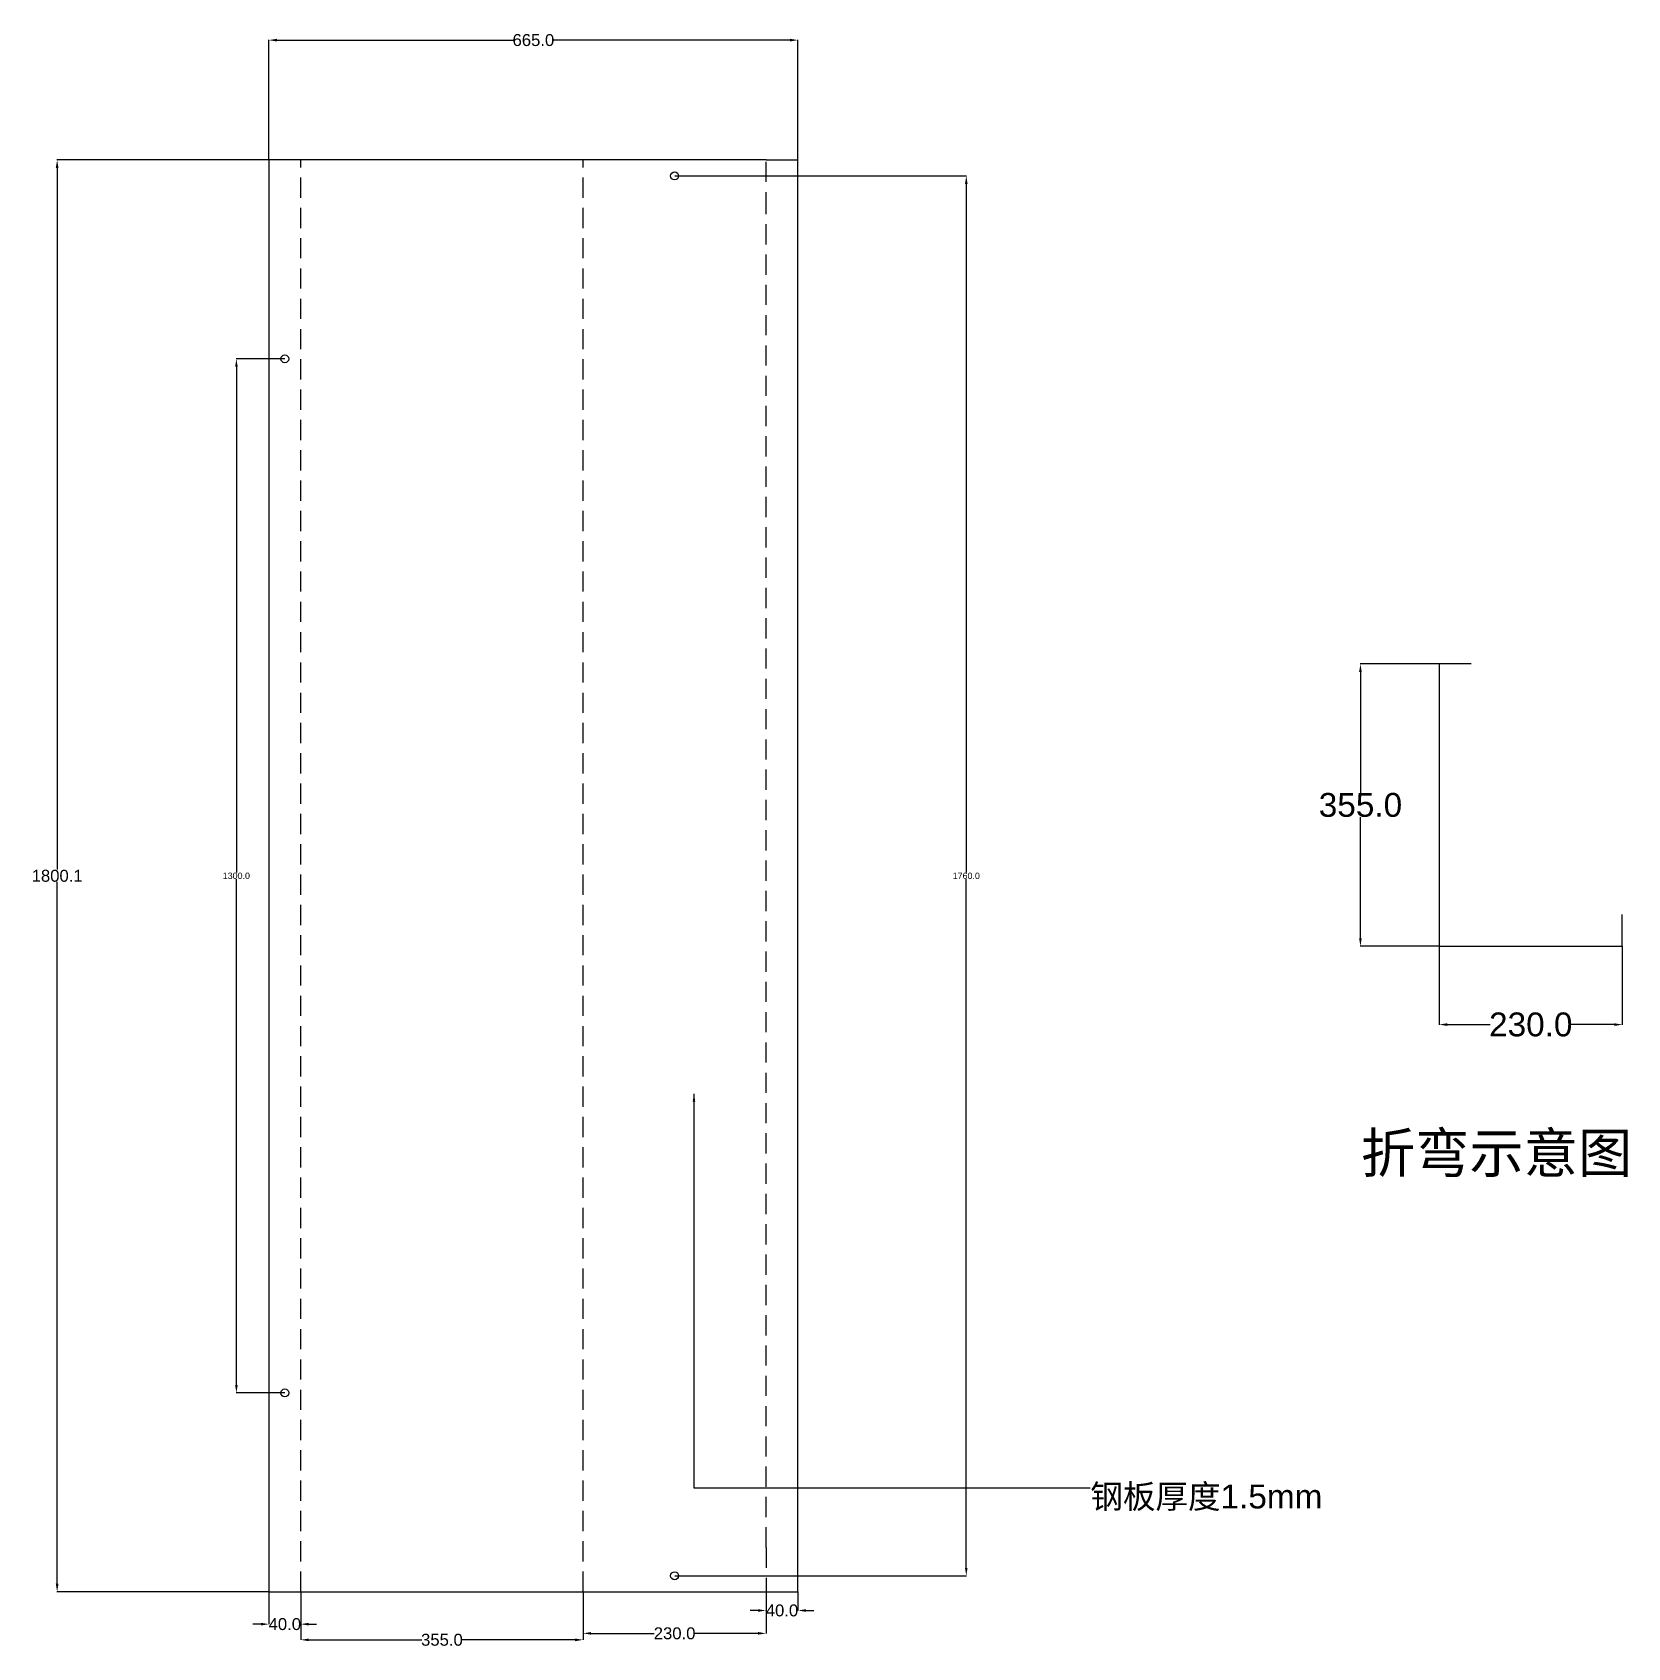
# Model space of a CAD drawing. Header units: millimetres. Extents: x -297 to 1708, y -70 to 1961.
import ezdxf

# ---------------------------------------------------------------- set-up
doc = ezdxf.new("R2010")
doc.units = ezdxf.units.MM
doc.linetypes.add('DASHEDX2', pattern=[38.1, 25.4, -12.7])
doc.styles.get("Standard").update_dxf_attribs({"font": 'arial.ttf'})
doc.dimstyles.get("Standard").update_dxf_attribs({"dimtxt": 8, "dimasz": 10, "dimexe": 0.18, "dimexo": 0.0625, "dimgap": 0.09, "dimtad": 0, "dimtih": 1, "dimtoh": 1, "dimdec": 1, "dimzin": 0, "dimdsep": 46, "dimtxsty": 'Standard', "dimcen": 0.09, "dimclrd": 3, "dimclre": 3, "dimclrt": 3, "dimadec": 0, "dimazin": 0, "dimtfac": 1, "dimtdec": 1, "dimtofl": 0, "dimtmove": 0, "dimatfit": 3, "dimfxl": 1, "dimtolj": 1, "dimtzin": 0, "dimarcsym": 0})

# ---------------------------------------------------------------- blocks, each defined once
blk = doc.blocks.new('*D1')
at = {"color": 3, "linetype": 'ByBlock', "lineweight": -2, "transparency": 16777216}
for p, q in [((0, -0.1), (0, -41)), ((40, -0.1), (40, -41)), ((-10, -40.8), (-20, -40.8)), ((50, -40.8), (60, -40.8))]:
    blk.add_line(p, q, dxfattribs=at)
at = {"color": 3, "linetype": 'ByBlock', "transparency": 16777216}
for points in [[(-10, -39.1), (-10, -42.5), (0, -40.8)], [(50, -39.1), (50, -42.5), (40, -40.8)]]:
    blk.add_solid(points, dxfattribs=at)
at = {"layer": 'Defpoints', "color": 0, "linetype": 'ByBlock', "transparency": 16777216}
for p in [(0, 0), (40, 0), (40, -40.8)]:
    blk.add_point(p, dxfattribs=at)
at = {"color": 3, "linetype": 'ByBlock', "transparency": 16777216, "insert": (20, -40.8), "char_height": 15, "attachment_point": 5}
blk.add_mtext('\\A1;40.0', dxfattribs=at)
blk = doc.blocks.new('*D2')
at = {"color": 3, "linetype": 'ByBlock', "lineweight": -2, "transparency": 16777216}
for p, q in [((40, -0.1), (40, -60.7)), ((395, -0.1), (395, -60.7)), ((50, -60.5), (192.1, -60.5)), ((385, -60.5), (242.9, -60.5))]:
    blk.add_line(p, q, dxfattribs=at)
at = {"color": 3, "linetype": 'ByBlock', "transparency": 16777216}
for points in [[(50, -58.9), (50, -62.2), (40, -60.5)], [(385, -58.9), (385, -62.2), (395, -60.5)]]:
    blk.add_solid(points, dxfattribs=at)
at = {"layer": 'Defpoints', "color": 0, "linetype": 'ByBlock', "transparency": 16777216}
for p in [(40, 0), (395, 0), (395, -60.5)]:
    blk.add_point(p, dxfattribs=at)
at = {"color": 3, "linetype": 'ByBlock', "transparency": 16777216, "insert": (217.5, -60.5), "char_height": 15, "attachment_point": 5}
blk.add_mtext('\\A1;355.0', dxfattribs=at)
blk = doc.blocks.new('*D3')
at = {"color": 3, "linetype": 'ByBlock', "lineweight": -2, "transparency": 16777216}
for p, q in [((395, -0.1), (395, -52.5)), ((625, -0.1), (625, -52.5)), ((405, -52.4), (484.5, -52.4)), ((615, -52.4), (535.5, -52.4))]:
    blk.add_line(p, q, dxfattribs=at)
at = {"color": 3, "linetype": 'ByBlock', "transparency": 16777216}
for points in [[(405, -50.7), (405, -54), (395, -52.4)], [(615, -50.7), (615, -54), (625, -52.4)]]:
    blk.add_solid(points, dxfattribs=at)
at = {"layer": 'Defpoints', "color": 0, "linetype": 'ByBlock', "transparency": 16777216}
for p in [(395, 0), (625, 0), (625, -52.4)]:
    blk.add_point(p, dxfattribs=at)
at = {"color": 3, "linetype": 'ByBlock', "transparency": 16777216, "insert": (510, -52.4), "char_height": 15, "attachment_point": 5}
blk.add_mtext('\\A1;230.0', dxfattribs=at)
blk = doc.blocks.new('*D4')
at = {"color": 3, "linetype": 'ByBlock', "lineweight": -2, "transparency": 16777216}
for p, q in [((625, -0.1), (625, -23.8)), ((665, -0.1), (665, -23.8)), ((615, -23.6), (605, -23.6)), ((675, -23.6), (685, -23.6))]:
    blk.add_line(p, q, dxfattribs=at)
at = {"color": 3, "linetype": 'ByBlock', "transparency": 16777216}
for points in [[(615, -22), (615, -25.3), (625, -23.6)], [(675, -22), (675, -25.3), (665, -23.6)]]:
    blk.add_solid(points, dxfattribs=at)
at = {"layer": 'Defpoints', "color": 0, "linetype": 'ByBlock', "transparency": 16777216}
for p in [(625, 0), (665, -0.1), (665, -23.6)]:
    blk.add_point(p, dxfattribs=at)
at = {"color": 3, "linetype": 'ByBlock', "transparency": 16777216, "insert": (645, -23.6), "char_height": 15, "attachment_point": 5}
blk.add_mtext('\\A1;40.0', dxfattribs=at)
blk = doc.blocks.new('*D5')
at = {"color": 3, "linetype": 'ByBlock', "lineweight": -2, "transparency": 16777216}
for p, q in [((0, 1800.1), (0, 1950.9)), ((10, 1950.7), (307.1, 1950.7)), ((655, 1950.7), (357.9, 1950.7)), ((665, 1800), (665, 1950.9))]:
    blk.add_line(p, q, dxfattribs=at)
at = {"color": 3, "linetype": 'ByBlock', "transparency": 16777216}
for points in [[(10, 1952.4), (10, 1949), (0, 1950.7)], [(655, 1952.4), (655, 1949), (665, 1950.7)]]:
    blk.add_solid(points, dxfattribs=at)
at = {"layer": 'Defpoints', "color": 0, "linetype": 'ByBlock', "transparency": 16777216}
for p in [(665, 1950.7), (0, 1800), (665, 1799.9)]:
    blk.add_point(p, dxfattribs=at)
at = {"color": 3, "linetype": 'ByBlock', "transparency": 16777216, "insert": (332.5, 1950.7), "char_height": 15, "attachment_point": 5}
blk.add_mtext('\\A1;665.0', dxfattribs=at)
blk = doc.blocks.new('*D6')
at = {"color": 3, "linetype": 'ByBlock', "lineweight": -2, "transparency": 16777216}
for p, q in [((-0.1, 1800.1), (-266.4, 1800.1)), ((-266.2, 1790.1), (-266.2, 907.8)), ((-266.2, 10), (-266.2, 892.3)), ((-0.1, 0), (-266.4, 0))]:
    blk.add_line(p, q, dxfattribs=at)
at = {"color": 3, "linetype": 'ByBlock', "transparency": 16777216}
for points in [[(-267.9, 1790.1), (-264.5, 1790.1), (-266.2, 1800.1)], [(-267.9, 10), (-264.5, 10), (-266.2, 0)]]:
    blk.add_solid(points, dxfattribs=at)
at = {"layer": 'Defpoints', "color": 0, "linetype": 'ByBlock', "transparency": 16777216}
for p in [(-266.2, 1800.1), (0, 1800.1), (0, 0)]:
    blk.add_point(p, dxfattribs=at)
at = {"color": 3, "linetype": 'ByBlock', "transparency": 16777216, "insert": (-266.2, 900), "char_height": 15, "attachment_point": 5}
blk.add_mtext('\\A1;1800.1', dxfattribs=at)
blk = doc.blocks.new('*D7')
at = {"color": 3, "linetype": 'ByBlock', "lineweight": -2, "transparency": 16777216}
for p, q in [((1471.3, 1166.5), (1372, 1166.5)), ((1372.2, 1156.5), (1372.2, 1004.4)), ((1372.2, 821.5), (1372.2, 973.6)), ((1471.3, 811.5), (1372, 811.5))]:
    blk.add_line(p, q, dxfattribs=at)
at = {"color": 3, "linetype": 'ByBlock', "transparency": 16777216}
for points in [[(1370.5, 1156.5), (1373.8, 1156.5), (1372.2, 1166.5)], [(1370.5, 821.5), (1373.8, 821.5), (1372.2, 811.5)]]:
    blk.add_solid(points, dxfattribs=at)
at = {"layer": 'Defpoints', "color": 0, "linetype": 'ByBlock', "transparency": 16777216}
for p in [(1471.3, 1166.5), (1372.2, 811.5), (1471.3, 811.5)]:
    blk.add_point(p, dxfattribs=at)
at = {"color": 3, "linetype": 'ByBlock', "transparency": 16777216, "insert": (1372.2, 989), "char_height": 30, "attachment_point": 5}
blk.add_mtext('\\A1;355.0', dxfattribs=at)
blk = doc.blocks.new('*D8')
at = {"color": 3, "linetype": 'ByBlock', "lineweight": -2, "transparency": 16777216}
for p, q in [((1471.3, 811.4), (1471.3, 712.8)), ((1701.3, 811.4), (1701.3, 712.8)), ((1481.3, 713), (1535.4, 713)), ((1691.3, 713), (1637.2, 713))]:
    blk.add_line(p, q, dxfattribs=at)
at = {"color": 3, "linetype": 'ByBlock', "transparency": 16777216}
for points in [[(1481.3, 714.7), (1481.3, 711.3), (1471.3, 713)], [(1691.3, 714.7), (1691.3, 711.3), (1701.3, 713)]]:
    blk.add_solid(points, dxfattribs=at)
at = {"layer": 'Defpoints', "color": 0, "linetype": 'ByBlock', "transparency": 16777216}
for p in [(1471.3, 811.5), (1701.3, 811.5), (1701.3, 713)]:
    blk.add_point(p, dxfattribs=at)
at = {"color": 3, "linetype": 'ByBlock', "transparency": 16777216, "insert": (1586.3, 713), "char_height": 30, "attachment_point": 5}
blk.add_mtext('\\A1;230.0', dxfattribs=at)
blk = doc.blocks.new('*D9')
at = {"color": 3, "linetype": 'ByBlock', "lineweight": -2, "transparency": 16777216}
for p, q in [((510.1, 1780), (876.8, 1780)), ((876.7, 1770), (876.7, 904.2)), ((876.7, 30), (876.7, 895.8)), ((510.1, 20), (876.8, 20))]:
    blk.add_line(p, q, dxfattribs=at)
at = {"color": 3, "linetype": 'ByBlock', "transparency": 16777216}
for points in [[(875, 1770), (878.3, 1770), (876.7, 1780)], [(875, 30), (878.3, 30), (876.7, 20)]]:
    blk.add_solid(points, dxfattribs=at)
at = {"layer": 'Defpoints', "color": 0, "linetype": 'ByBlock', "transparency": 16777216}
for p in [(510, 1780), (510, 20), (876.7, 20)]:
    blk.add_point(p, dxfattribs=at)
at = {"color": 3, "linetype": 'ByBlock', "transparency": 16777216, "insert": (876.7, 900), "char_height": 8, "attachment_point": 5}
blk.add_mtext('\\A1;1760.0', dxfattribs=at)
blk = doc.blocks.new('*D10')
at = {"color": 3, "linetype": 'ByBlock', "lineweight": -2, "transparency": 16777216}
for p, q in [((19.9, 1550), (-41.1, 1550)), ((-40.9, 1540), (-40.9, 904.2)), ((-40.9, 260), (-40.9, 895.8)), ((19.9, 250), (-41.1, 250))]:
    blk.add_line(p, q, dxfattribs=at)
at = {"color": 3, "linetype": 'ByBlock', "transparency": 16777216}
for points in [[(-42.5, 1540), (-39.2, 1540), (-40.9, 1550)], [(-42.5, 260), (-39.2, 260), (-40.9, 250)]]:
    blk.add_solid(points, dxfattribs=at)
at = {"layer": 'Defpoints', "color": 0, "linetype": 'ByBlock', "transparency": 16777216}
for p in [(-40.9, 1550), (20, 1550), (20, 250)]:
    blk.add_point(p, dxfattribs=at)
at = {"color": 3, "linetype": 'ByBlock', "transparency": 16777216, "insert": (-40.9, 900), "char_height": 8, "attachment_point": 5}
blk.add_mtext('\\A1;1300.0', dxfattribs=at)

msp = doc.modelspace()

# ---------------------------------------------------------------- linework, layer by layer
at = {"color": 4, "linetype": 'DASHEDX2'}
for p, q in [((40, 0), (40, 1800)), ((395, 0), (395, 1800)), ((625, 1734.31), (625, 1799.94)), ((625, 55.62), (625, -0.06))]:
    msp.add_line(p, q, dxfattribs=at)
at = {"linetype": 'ByBlock'}
for p, q in [((665, 1799.94), (625, 1799.94)), ((665, -0.06), (665, 1799.94)), ((1511.33, 1166.5), (1471.33, 1166.5)), ((1471.33, 1166.5), (1471.33, 811.5)), ((1701.33, 811.5), (1701.33, 851.5)), ((1471.33, 811.5), (1701.33, 811.5)), ((625, -0.06), (665, -0.06))]:
    msp.add_line(p, q, dxfattribs=at)
msp.add_lwpolyline([(625, 1799.94), (625, 1800), (0, 1800), (0, 0), (625, 0)], dxfattribs=at)
at = {"color": 4, "linetype": 'DASHEDX2'}
msp.add_lwpolyline([(625, 55.62), (625, 1734.31)], dxfattribs=at)
at = {"linetype": 'ByBlock'}
for centre in [(510, 1780), (20, 1550), (20, 250), (510, 20)]:
    msp.add_circle(centre, 5, dxfattribs=at)

# ---------------------------------------------------------------- texts
at = {"color": 0, "linetype": 'ByBlock', "insert": (1372.8, 576.67), "char_height": 50, "width": 495.704, "attachment_point": 1}
msp.add_mtext('{\\fSimSun|b0|i0|c134|p2;折弯示意图}', dxfattribs=at)
at = {"color": 3, "linetype": 'ByBlock', "insert": (1032.61, 134.7), "char_height": 30, "width": 471.4047, "attachment_point": 1}
msp.add_mtext('{\\fSimSun|b0|i0|c134|p2;钢板厚度}1.5mm', dxfattribs=at)

# ---------------------------------------------------------------- dimensions: what is measured, and where the dimension line sits
at = {"linetype": 'ByBlock'}
for base, p1, p2, override, picture, middle in [((665, 1950.7), (0, 1800), (665, 1799.94), {"dimtxt": 15}, '*D5', (332.5, 1950.7)), ((1701.33, 713.01), (1471.33, 811.5), (1701.33, 811.5), {"dimtxt": 30}, '*D8', (1586.33, 713.01)), ((40, -40.81), (0, 0), (40, 0), {"dimtxt": 15}, '*D1', (20, -40.81)), ((395, -60.54), (40, 0), (395, 0), {"dimtxt": 15}, '*D2', (217.5, -60.54)), ((625, -52.36), (395, 0), (625, 0), {"dimtxt": 15}, '*D3', (510, -52.36)), ((665, -23.64), (625, 0), (665, -0.06), {"dimtxt": 15}, '*D4', (645, -23.64))]:
    dim = msp.add_linear_dim(base=base, p1=p1, p2=p2, dimstyle='Standard', override=override, dxfattribs=at)
    dim.commit()
    dim.dimension.update_dxf_attribs({"geometry": picture, "text_midpoint": middle})
for base, p1, p2, override, picture, middle in [((-266.19, 1800.06), (0, 0), (0, 1800.06), {"dimtxt": 15}, '*D6', (-266.19, 900.03)), ((1372.15, 811.5), (1471.33, 1166.5), (1471.33, 811.5), {"dimtxt": 30}, '*D7', (1372.15, 989))]:
    dim = msp.add_linear_dim(base=base, p1=p1, p2=p2, angle=90, dimstyle='Standard', override=override, dxfattribs=at)
    dim.commit()
    dim.dimension.update_dxf_attribs({"geometry": picture, "text_midpoint": middle})
for base, p1, p2, picture, middle in [((876.67, 20), (510, 1780), (510, 20), '*D9', (876.67, 900)), ((-40.88, 1550), (20, 250), (20, 1550), '*D10', (-40.88, 900))]:
    dim = msp.add_linear_dim(base=base, p1=p1, p2=p2, angle=90, dimstyle='Standard', dxfattribs=at)
    dim.commit()
    dim.dimension.update_dxf_attribs({"geometry": picture, "text_midpoint": middle})

# ---------------------------------------------------------------- leaders
at = {"linetype": 'ByBlock', "annotation_type": 0, "has_hookline": 1, "hookline_direction": 0, "text_width": 295.66}
msp.add_leader([(534.38, 626.09), (534.38, 130.7), (1032.52, 130.7)], dimstyle='Standard', override={"dimgap": 0.09, "dimtad": 0}, dxfattribs=at)

doc.saveas('drawing.dxf')
